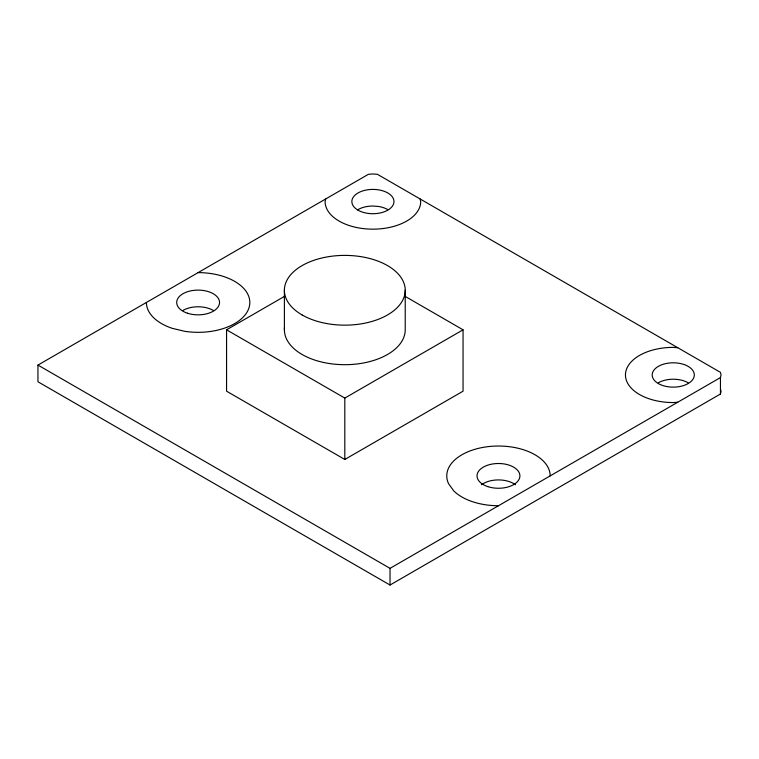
<?xml version="1.0" encoding="UTF-8"?>
<svg xmlns="http://www.w3.org/2000/svg" width="759" height="759" viewBox="0 0 759 759"><rect width="100%" height="100%" fill="white"/><g stroke="black" fill="none" stroke-linecap="round" stroke-linejoin="round"><path stroke-width="1.14" d="M325.696 198.953L325.099 201.562A47.798 27.599 0 0 0 372.897 229.161A47.798 27.599 0 0 0 420.704 201.562L420.106 198.953M720.452 393.997L720.452 377.574L721.05 374.965L720.452 372.356L377.422 174.314L372.897 173.963L368.381 174.314L37.95 365.079L37.95 381.768L390.022 585.037L720.452 393.997L721.05 391.388L720.652 389.642M404.955 296.266L463.056 329.814L463.056 391.189L344.814 459.461L226.561 391.189L226.561 329.814L284.663 296.266M226.561 329.814L344.814 398.086L463.056 329.814M37.95 365.079L390.022 568.349L720.452 377.574M677.768 402.223L673.252 402.564A47.798 27.599 0 0 1 625.454 374.965A47.798 27.599 0 0 1 673.252 347.375L677.768 347.717M405.221 290.27L405.221 329.814A60.407 34.876 0 0 1 342.84 364.671A60.407 34.876 0 0 1 284.53 327.546M390.022 568.349L390.022 585.037M344.814 398.086L344.814 459.461M284.397 290.27L284.397 329.814M498.464 505.731A51.707 29.857 0 0 1 453.683 490.807L448.522 483.606A51.707 29.857 0 0 1 491.718 446.283A51.707 29.857 0 0 1 550.171 475.884M198.108 272.623A51.707 29.857 0 0 1 249.379 306.37A51.707 29.857 0 0 1 184.731 331.313L172.255 328.334A51.707 29.857 0 0 1 146.402 302.48M182.957 310.403A21.442 12.381 0 0 1 213.27 310.403M481.453 484.764A21.442 12.381 0 0 1 515.475 484.764M658.357 382.783A21.062 12.163 0 0 1 688.147 382.783M358.011 209.588A21.062 12.163 0 0 1 372.897 206.031L378.352 206.439A21.062 12.163 0 0 1 387.792 209.588M658.357 383.57A21.062 12.163 0 0 0 693.593 378.115A21.062 12.163 0 0 0 667.797 363.219A21.062 12.163 0 0 0 658.357 383.57M302.091 314.938A60.407 34.876 0 0 0 403.162 299.302A60.407 34.876 0 0 0 329.178 256.58A60.407 34.876 0 0 0 302.091 314.938M358.011 210.158A21.062 12.163 0 0 0 393.247 204.712A21.062 12.163 0 0 0 367.451 189.816A21.062 12.163 0 0 0 358.011 210.158M487.743 486.604A21.442 12.381 0 0 0 519.906 475.884A21.442 12.381 0 0 0 487.743 465.163A21.442 12.381 0 0 0 487.743 486.604M187.397 313.192A21.442 12.381 0 0 0 219.55 302.48A21.442 12.381 0 0 0 187.397 291.76A21.442 12.381 0 0 0 187.397 313.192"/></g></svg>
